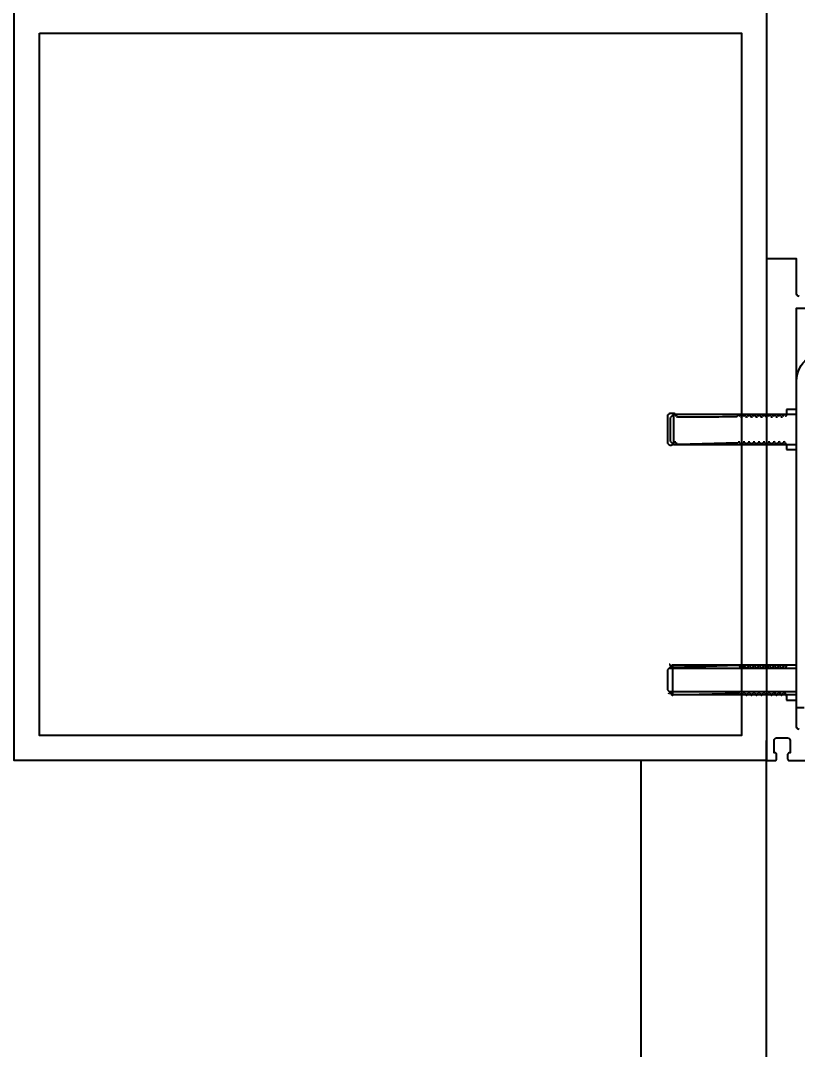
# Model space of a CAD drawing. Header units: centimetres. Extents: x 26569 to 160723, y -3143 to 14565.
# Drawn here: x 92557.23 to 92572.72, y -1209.78 to -1189.27 of the extents above; entities that cross this region are included whole.
import ezdxf

# ---------------------------------------------------------------- set-up
doc = ezdxf.new("R2010")
doc.units = ezdxf.units.CM
doc.header["$LTSCALE"] = 100
for name, color, linetype in [('A-ANNO-DIMS', 187, 'Continuous'), ('A-GLAZ-FRME', 12, 'Continuous'), ('A-WALL-GYPB', 45, 'Continuous'), ('S-STEL', 3, 'Continuous')]:
    doc.layers.add(name, color=color, linetype=linetype)
doc.styles.add('Fields_100', font='act_simplex.shx', dxfattribs={"width": 0.8, "height": 20})
doc.dimstyles.new('FIELDS_100', dxfattribs={"dimscale": 0, "dimtxt": 20, "dimasz": 5, "dimexe": 5, "dimexo": 5, "dimgap": 5, "dimtad": 0, "dimdec": 0, "dimzin": 0, "dimdsep": 46, "dimtxsty": 'Fields_100', "dimblk": 'DOT', "dimcen": 0.09, "dimclrt": 50, "dimadec": 0, "dimazin": 0, "dimtfac": 1, "dimtdec": 0, "dimtix": 1, "dimtofl": 0, "dimtmove": 1, "dimatfit": 3, "dimfxl": 5, "dimfxlon": 1, "dimtolj": 1, "dimtzin": 0, "dimarcsym": 0})

# ---------------------------------------------------------------- blocks, each defined once
blk = doc.blocks.new('_Dot')
at = {"color": 0, "linetype": 'ByBlock', "lineweight": -2}
blk.add_line((-0.5, 0), (-1, 0), dxfattribs=at)
at = {"color": 0, "linetype": 'ByBlock', "const_width": 0.5}
blk.add_lwpolyline([(-0.25, 0, 1), (0.25, 0, 1)], format="xyb", close=True, dxfattribs=at)
blk = doc.blocks.new('*D914')
at = {"layer": 'A-ANNO-DIMS', "color": 0, "lineweight": -2}
for p, q in [((92533.996, -778.602), (92523.996, -778.602)), ((92528.996, -783.602), (92528.996, -1203.232)), ((92528.996, -1674.006), (92528.996, -1254.375)), ((92533.996, -1679.006), (92523.996, -1679.006))]:
    blk.add_line(p, q, dxfattribs=at)
at = {"layer": 'DEFPOINTS', "color": 0}
for p in [(92672.985, -778.602), (92528.996, -1679.006), (92672.985, -1679.006)]:
    blk.add_point(p, dxfattribs=at)
at = {"layer": 'A-ANNO-DIMS', "color": 0, "lineweight": -2, "xscale": 5, "yscale": 5, "zscale": 5}
for p, rotation in [((92528.996, -778.602), 90), ((92528.996, -1679.006), 270)]:
    blk.add_blockref('_Dot', p, dxfattribs=dict(at, rotation=rotation))
at = {"layer": 'A-ANNO-DIMS', "color": 50, "insert": (92528.996, -1228.804), "char_height": 20, "attachment_point": 5, "rotation": 90, "style": 'Fields_100'}
blk.add_mtext('\\A1;900', dxfattribs=at)

msp = doc.modelspace()

# ---------------------------------------------------------------- linework, layer by layer
at = {"layer": 'A-GLAZ-FRME'}
for p, q in [((92572.7, -1197.021), (92572.5, -1197.021)), ((92572.5, -1197.021), (92572.5, -1197.137)), ((92570.124, -1197.156), (92570.124, -1197.671)), ((92570.257, -1197.106), (92570.174, -1197.106)), ((92570.244, -1197.121), (92570.184, -1197.181)), ((92570.184, -1197.661), (92570.184, -1197.181)), ((92570.244, -1197.121), (92570.244, -1197.721)), ((92572.7, -1197.121), (92570.244, -1197.121)), ((92570.307, -1197.164), (92570.283, -1197.121)), ((92570.328, -1197.171), (92570.32, -1197.171)), ((92571.537, -1197.129), (92571.517, -1197.164)), ((92571.583, -1197.164), (92571.563, -1197.129)), ((92571.604, -1197.171), (92571.596, -1197.171)), ((92571.637, -1197.129), (92571.617, -1197.164)), ((92571.683, -1197.164), (92571.663, -1197.129)), ((92571.704, -1197.171), (92571.696, -1197.171)), ((92571.737, -1197.129), (92571.717, -1197.164)), ((92571.783, -1197.164), (92571.763, -1197.129)), ((92571.804, -1197.171), (92571.796, -1197.171)), ((92571.837, -1197.129), (92571.817, -1197.164)), ((92571.883, -1197.164), (92571.863, -1197.129)), ((92571.904, -1197.171), (92571.896, -1197.171)), ((92571.937, -1197.129), (92571.917, -1197.164)), ((92571.983, -1197.164), (92571.963, -1197.129)), ((92572.004, -1197.171), (92571.996, -1197.171)), ((92572.037, -1197.129), (92572.017, -1197.164)), ((92572.083, -1197.164), (92572.063, -1197.129)), ((92572.104, -1197.171), (92572.096, -1197.171)), ((92572.137, -1197.129), (92572.117, -1197.164)), ((92572.183, -1197.164), (92572.163, -1197.129)), ((92572.204, -1197.171), (92572.196, -1197.171)), ((92572.237, -1197.129), (92572.217, -1197.164)), ((92572.283, -1197.164), (92572.263, -1197.129)), ((92572.304, -1197.171), (92572.296, -1197.171)), ((92572.337, -1197.129), (92572.317, -1197.164)), ((92572.383, -1197.164), (92572.363, -1197.129)), ((92572.404, -1197.171), (92572.396, -1197.171)), ((92572.437, -1197.129), (92572.417, -1197.164)), ((92572.472, -1197.145), (92572.463, -1197.129)), ((92570.184, -1197.661), (92570.244, -1197.721)), ((92570.249, -1197.698), (92570.257, -1197.68)), ((92570.27, -1197.671), (92570.278, -1197.671)), ((92570.291, -1197.679), (92570.311, -1197.714)), ((92570.337, -1197.714), (92571.533, -1197.679)), ((92571.546, -1197.671), (92571.554, -1197.671)), ((92571.567, -1197.679), (92571.587, -1197.714)), ((92571.613, -1197.714), (92571.633, -1197.679)), ((92571.646, -1197.671), (92571.654, -1197.671)), ((92571.667, -1197.679), (92571.687, -1197.714)), ((92571.713, -1197.714), (92571.733, -1197.679)), ((92571.746, -1197.671), (92571.754, -1197.671)), ((92571.767, -1197.679), (92571.787, -1197.714)), ((92571.813, -1197.714), (92571.833, -1197.679)), ((92571.846, -1197.671), (92571.854, -1197.671)), ((92571.867, -1197.679), (92571.887, -1197.714)), ((92571.913, -1197.714), (92571.933, -1197.679)), ((92571.946, -1197.671), (92571.954, -1197.671)), ((92571.967, -1197.679), (92571.987, -1197.714)), ((92572.013, -1197.714), (92572.033, -1197.679)), ((92572.046, -1197.671), (92572.054, -1197.671)), ((92572.067, -1197.679), (92572.087, -1197.714)), ((92572.113, -1197.714), (92572.133, -1197.679)), ((92572.146, -1197.671), (92572.154, -1197.671)), ((92572.167, -1197.679), (92572.187, -1197.714)), ((92572.213, -1197.714), (92572.233, -1197.679)), ((92572.246, -1197.671), (92572.254, -1197.671)), ((92572.267, -1197.679), (92572.287, -1197.714)), ((92572.313, -1197.714), (92572.333, -1197.679)), ((92572.346, -1197.671), (92572.354, -1197.671)), ((92572.367, -1197.679), (92572.387, -1197.714)), ((92572.413, -1197.714), (92572.433, -1197.679)), ((92572.446, -1197.671), (92572.454, -1197.671)), ((92572.467, -1197.679), (92572.5, -1197.736)), ((92570.244, -1197.721), (92572.7, -1197.721)), ((92572.5, -1197.736), (92572.5, -1197.821)), ((92572.5, -1197.821), (92572.7, -1197.821)), ((92570.224, -1202.114), (92570.124, -1202.214)), ((92570.124, -1202.214), (92570.124, -1202.614)), ((92572.7, -1202.184), (92570.154, -1202.184)), ((92570.207, -1202.164), (92570.183, -1202.121)), ((92570.228, -1202.171), (92570.22, -1202.171)), ((92570.224, -1202.114), (92570.224, -1202.714)), ((92570.224, -1202.114), (92572.7, -1202.114)), ((92571.537, -1202.129), (92570.241, -1202.164)), ((92571.583, -1202.164), (92571.563, -1202.129)), ((92571.604, -1202.171), (92571.596, -1202.171)), ((92571.637, -1202.129), (92571.617, -1202.164)), ((92571.683, -1202.164), (92571.663, -1202.129)), ((92571.704, -1202.171), (92571.696, -1202.171)), ((92571.737, -1202.129), (92571.717, -1202.164)), ((92571.783, -1202.164), (92571.763, -1202.129)), ((92571.804, -1202.171), (92571.796, -1202.171)), ((92571.837, -1202.129), (92571.817, -1202.164)), ((92571.883, -1202.164), (92571.863, -1202.129)), ((92571.904, -1202.171), (92571.896, -1202.171)), ((92571.937, -1202.129), (92571.917, -1202.164)), ((92571.983, -1202.164), (92571.963, -1202.129)), ((92572.004, -1202.171), (92571.996, -1202.171)), ((92572.037, -1202.129), (92572.017, -1202.164)), ((92572.083, -1202.164), (92572.063, -1202.129)), ((92572.104, -1202.171), (92572.096, -1202.171)), ((92572.137, -1202.129), (92572.117, -1202.164)), ((92572.183, -1202.164), (92572.163, -1202.129)), ((92572.204, -1202.171), (92572.196, -1202.171)), ((92572.237, -1202.129), (92572.217, -1202.164)), ((92572.283, -1202.164), (92572.263, -1202.129)), ((92572.304, -1202.171), (92572.296, -1202.171)), ((92572.337, -1202.129), (92572.317, -1202.164)), ((92572.383, -1202.164), (92572.363, -1202.129)), ((92572.404, -1202.171), (92572.396, -1202.171)), ((92572.437, -1202.129), (92572.417, -1202.164)), ((92572.472, -1202.145), (92572.463, -1202.129)), ((92570.124, -1202.614), (92570.224, -1202.714)), ((92570.148, -1202.698), (92570.157, -1202.68)), ((92570.154, -1202.644), (92572.7, -1202.644)), ((92570.17, -1202.671), (92570.178, -1202.671)), ((92570.191, -1202.679), (92570.211, -1202.714)), ((92572.7, -1202.714), (92570.224, -1202.714)), ((92570.237, -1202.714), (92571.533, -1202.679)), ((92571.546, -1202.671), (92571.554, -1202.671)), ((92571.567, -1202.679), (92571.587, -1202.714)), ((92571.613, -1202.714), (92571.633, -1202.679)), ((92571.646, -1202.671), (92571.654, -1202.671)), ((92571.667, -1202.679), (92571.687, -1202.714)), ((92571.713, -1202.714), (92571.733, -1202.679)), ((92571.746, -1202.671), (92571.754, -1202.671)), ((92571.767, -1202.679), (92571.787, -1202.714)), ((92571.813, -1202.714), (92571.833, -1202.679)), ((92571.846, -1202.671), (92571.854, -1202.671)), ((92571.867, -1202.679), (92571.887, -1202.714)), ((92571.913, -1202.714), (92571.933, -1202.679)), ((92571.946, -1202.671), (92571.954, -1202.671)), ((92571.967, -1202.679), (92571.987, -1202.714)), ((92572.013, -1202.714), (92572.033, -1202.679)), ((92572.046, -1202.671), (92572.054, -1202.671)), ((92572.067, -1202.679), (92572.087, -1202.714)), ((92572.113, -1202.714), (92572.133, -1202.679)), ((92572.146, -1202.671), (92572.154, -1202.671)), ((92572.167, -1202.679), (92572.187, -1202.714)), ((92572.213, -1202.714), (92572.233, -1202.679)), ((92572.246, -1202.671), (92572.254, -1202.671)), ((92572.267, -1202.679), (92572.287, -1202.714)), ((92572.313, -1202.714), (92572.333, -1202.679)), ((92572.346, -1202.671), (92572.354, -1202.671)), ((92572.367, -1202.679), (92572.387, -1202.714)), ((92572.413, -1202.714), (92572.433, -1202.679)), ((92572.446, -1202.671), (92572.454, -1202.671)), ((92572.467, -1202.679), (92572.5, -1202.736)), ((92572.5, -1202.736), (92572.5, -1202.821)), ((92572.5, -1202.821), (92572.7, -1202.821)), ((92572.1, -1204.021), (92572.1, -1203.621)), ((92572.1, -1204.021), (92572.1, -1203.621))]:
    msp.add_line(p, q, dxfattribs=at)
for points in [[(92572.75, -1194.771, -0.414217), (92572.7, -1194.721), (92572.7, -1194.021), (92572.1, -1194.021), (92572.1, -1204.021), (92572.27, -1204.021, 0.414214), (92572.3, -1203.991), (92572.3, -1203.901, 0.414214), (92572.27, -1203.871), (92572.25, -1203.871), (92572.25, -1203.621, -0.414214), (92572.3, -1203.571), (92572.52, -1203.571, -0.414214), (92572.57, -1203.621), (92572.57, -1203.871), (92572.55, -1203.871, 0.414214), (92572.52, -1203.901), (92572.52, -1203.991, 0.414214), (92572.55, -1204.021), (92573.2, -1204.021)], [(92572.75, -1203.401, -0.414214), (92572.7, -1203.351), (92572.7, -1195.001), (92573.56, -1195.001)]]:
    msp.add_lwpolyline(points, format="xyb", dxfattribs=at)
at = {"layer": 'A-GLAZ-FRME', "elevation": 0}
msp.add_lwpolyline([(92572.85, -1202.971), (92572.7, -1202.971), (92572.7, -1196.451, -0.414214), (92573.25, -1195.901)], format="xyb", dxfattribs=at)
at = {"layer": 'A-GLAZ-FRME'}
for centre, radius, start, end in [((92570.174, -1197.156), 0.05, 90, 179.9999), ((92570.257, -1197.136), 0.03, 30.0001, 90), ((92570.32, -1197.156), 0.015, 209.9999, 270.0002), ((92570.368, -1109.261), 87.91, 269.97405, 270.74888), ((92571.55, -1197.136), 0.015, 30, 150), ((92571.596, -1197.156), 0.015, 209.9998, 270.0002), ((92571.604, -1197.156), 0.015, 269.9997, 330.0002), ((92571.65, -1197.136), 0.015, 30, 150), ((92571.696, -1197.156), 0.015, 209.9999, 270.0001), ((92571.704, -1197.156), 0.015, 269.9997, 330.0002), ((92571.75, -1197.136), 0.015, 30, 150), ((92571.796, -1197.156), 0.015, 209.9999, 270.0001), ((92571.804, -1197.156), 0.015, 269.9998, 330.0002), ((92571.85, -1197.136), 0.015, 30, 150), ((92571.896, -1197.156), 0.015, 209.9999, 270.0002), ((92571.904, -1197.156), 0.015, 269.9998, 330.0001), ((92571.95, -1197.136), 0.015, 30, 150), ((92571.996, -1197.156), 0.015, 209.9999, 270.0002), ((92572.004, -1197.156), 0.015, 269.9998, 330.0001), ((92572.05, -1197.136), 0.015, 30, 150), ((92572.096, -1197.156), 0.015, 209.9998, 270.0003), ((92572.104, -1197.156), 0.015, 269.9998, 330.0001), ((92572.15, -1197.136), 0.015, 30, 150), ((92572.196, -1197.156), 0.015, 209.9998, 270.0003), ((92572.204, -1197.156), 0.015, 269.9997, 330.0002), ((92572.25, -1197.136), 0.015, 30, 150), ((92572.296, -1197.156), 0.015, 209.9999, 270.0002), ((92572.304, -1197.156), 0.015, 269.9997, 330.0002), ((92572.35, -1197.136), 0.015, 30, 150), ((92572.396, -1197.156), 0.015, 209.9999, 270.0002), ((92572.404, -1197.156), 0.015, 269.9998, 330.0001), ((92572.45, -1197.136), 0.015, 30, 150), ((92572.485, -1197.137), 0.015, 210, 0), ((92570.189, -1197.671), 0.065, 180, 335.4789), ((92570.27, -1197.686), 0.015, 90.0001, 155.4789), ((92570.278, -1197.686), 0.015, 30.0001, 90), ((92571.546, -1197.686), 0.015, 89.9998, 150.0001), ((92571.554, -1197.686), 0.015, 29.9998, 90.0002), ((92571.646, -1197.686), 0.015, 90.0001, 149.9998), ((92571.654, -1197.686), 0.015, 30.0001, 89.9999), ((92571.746, -1197.686), 0.015, 89.9998, 150.0001), ((92571.754, -1197.686), 0.015, 29.9999, 90.0002), ((92571.846, -1197.686), 0.015, 90, 149.9999), ((92571.854, -1197.686), 0.015, 30.0002, 89.9999), ((92571.946, -1197.686), 0.015, 89.9999, 150), ((92571.954, -1197.686), 0.015, 29.9998, 90.0003), ((92572.046, -1197.686), 0.015, 90.0001, 149.9998), ((92572.054, -1197.686), 0.015, 30.0001, 90), ((92572.146, -1197.686), 0.015, 89.9998, 150.0001), ((92572.154, -1197.686), 0.015, 29.9999, 90.0002), ((92572.246, -1197.686), 0.015, 90.0001, 149.9999), ((92572.254, -1197.686), 0.015, 30.0002, 89.9999), ((92572.346, -1197.686), 0.015, 89.9998, 150.0002), ((92572.354, -1197.686), 0.015, 29.9999, 90.0001), ((92572.446, -1197.686), 0.015, 90, 149.9999), ((92572.454, -1197.686), 0.015, 30.0001, 90), ((92570.324, -1197.706), 0.015, 210, 330), ((92571.6, -1197.706), 0.015, 210, 330), ((92571.7, -1197.706), 0.015, 210, 330), ((92571.8, -1197.706), 0.015, 210, 330), ((92571.9, -1197.706), 0.015, 210, 330), ((92572, -1197.706), 0.015, 210, 330), ((92572.1, -1197.706), 0.015, 210, 330), ((92572.2, -1197.706), 0.015, 210, 330), ((92572.3, -1197.706), 0.015, 210, 330), ((92572.4, -1197.706), 0.015, 210, 330), ((92570.157, -1202.136), 0.03, 30.0001, 90), ((92570.22, -1202.156), 0.015, 209.9999, 270.0002), ((92570.228, -1202.156), 0.015, 269.9998, 330.0001), ((92571.55, -1202.136), 0.015, 30, 150), ((92571.596, -1202.156), 0.015, 209.9998, 270.0002), ((92571.604, -1202.156), 0.015, 269.9997, 330.0002), ((92571.65, -1202.136), 0.015, 30, 150), ((92571.696, -1202.156), 0.015, 209.9999, 270.0001), ((92571.704, -1202.156), 0.015, 269.9997, 330.0002), ((92571.75, -1202.136), 0.015, 30, 150), ((92571.796, -1202.156), 0.015, 209.9999, 270.0001), ((92571.804, -1202.156), 0.015, 269.9998, 330.0002), ((92571.85, -1202.136), 0.015, 30, 150), ((92571.896, -1202.156), 0.015, 209.9999, 270.0002), ((92571.904, -1202.156), 0.015, 269.9998, 330.0001), ((92571.95, -1202.136), 0.015, 30, 150), ((92571.996, -1202.156), 0.015, 209.9999, 270.0002), ((92572.004, -1202.156), 0.015, 269.9998, 330.0001), ((92572.05, -1202.136), 0.015, 30, 150), ((92572.096, -1202.156), 0.015, 209.9998, 270.0003), ((92572.104, -1202.156), 0.015, 269.9998, 330.0001), ((92572.15, -1202.136), 0.015, 30, 150), ((92572.196, -1202.156), 0.015, 209.9998, 270.0003), ((92572.204, -1202.156), 0.015, 269.9997, 330.0002), ((92572.25, -1202.136), 0.015, 30, 150), ((92572.296, -1202.156), 0.015, 209.9999, 270.0002), ((92572.304, -1202.156), 0.015, 269.9997, 330.0002), ((92572.35, -1202.136), 0.015, 30, 150), ((92572.396, -1202.156), 0.015, 209.9999, 270.0002), ((92572.404, -1202.156), 0.015, 269.9998, 330.0001), ((92572.45, -1202.136), 0.015, 30, 150), ((92572.485, -1202.137), 0.015, 210, 0), ((92570.17, -1202.686), 0.015, 90.0001, 155.4789), ((92570.178, -1202.686), 0.015, 30.0001, 90), ((92570.224, -1202.706), 0.015, 210, 330), ((92571.546, -1202.686), 0.015, 89.9998, 150.0001), ((92571.554, -1202.686), 0.015, 29.9998, 90.0002), ((92571.6, -1202.706), 0.015, 210, 330), ((92571.646, -1202.686), 0.015, 90.0001, 149.9998), ((92571.654, -1202.686), 0.015, 30.0001, 89.9999), ((92571.7, -1202.706), 0.015, 210, 330), ((92571.746, -1202.686), 0.015, 89.9998, 150.0001), ((92571.754, -1202.686), 0.015, 29.9999, 90.0002), ((92571.8, -1202.706), 0.015, 210, 330), ((92571.846, -1202.686), 0.015, 90, 149.9999), ((92571.854, -1202.686), 0.015, 30.0002, 89.9999), ((92571.9, -1202.706), 0.015, 210, 330), ((92571.946, -1202.686), 0.015, 89.9999, 150), ((92571.954, -1202.686), 0.015, 29.9998, 90.0003), ((92572, -1202.706), 0.015, 210, 330), ((92572.046, -1202.686), 0.015, 90.0001, 149.9998), ((92572.054, -1202.686), 0.015, 30.0001, 90), ((92572.1, -1202.706), 0.015, 210, 330), ((92572.146, -1202.686), 0.015, 89.9998, 150.0001), ((92572.154, -1202.686), 0.015, 29.9999, 90.0002), ((92572.2, -1202.706), 0.015, 210, 330), ((92572.246, -1202.686), 0.015, 90.0001, 149.9999), ((92572.254, -1202.686), 0.015, 30.0002, 89.9999), ((92572.3, -1202.706), 0.015, 210, 330), ((92572.346, -1202.686), 0.015, 89.9998, 150.0002), ((92572.354, -1202.686), 0.015, 29.9999, 90.0001), ((92572.4, -1202.706), 0.015, 210, 330), ((92572.446, -1202.686), 0.015, 90, 149.9999), ((92572.454, -1202.686), 0.015, 30.0001, 90)]:
    msp.add_arc(centre, radius, start, end, dxfattribs=at)
at = {"layer": 'A-WALL-GYPB'}
for points in [[(92159.6, -1214.021), (92572.1, -1214.05), (92572.1, -1204.021)], [(92159.6, -1211.521), (92569.6, -1211.55), (92569.6, -1204.021)]]:
    msp.add_lwpolyline(points, dxfattribs=at)
at = {"layer": 'S-STEL'}
for points in [[(92557.1, -1189.021), (92572.1, -1189.021), (92572.1, -1204.021), (92557.1, -1204.021)], [(92557.6, -1189.521), (92571.6, -1189.521), (92571.6, -1203.521), (92557.6, -1203.521)]]:
    msp.add_lwpolyline(points, close=True, dxfattribs=at)

# ---------------------------------------------------------------- dimensions: what is measured, and where the dimension line sits
at = {"layer": 'A-ANNO-DIMS'}
dim = msp.add_linear_dim(base=(92528.996, -1679.006), p1=(92672.985, -778.602), p2=(92672.985, -1679.006), angle=90, dimstyle='FIELDS_100', override={"dimscale": 1}, dxfattribs=at)
dim.commit()
dim.dimension.update_dxf_attribs({"geometry": '*D914', "text_midpoint": (92528.996, -1228.804)})

doc.saveas('drawing.dxf')
